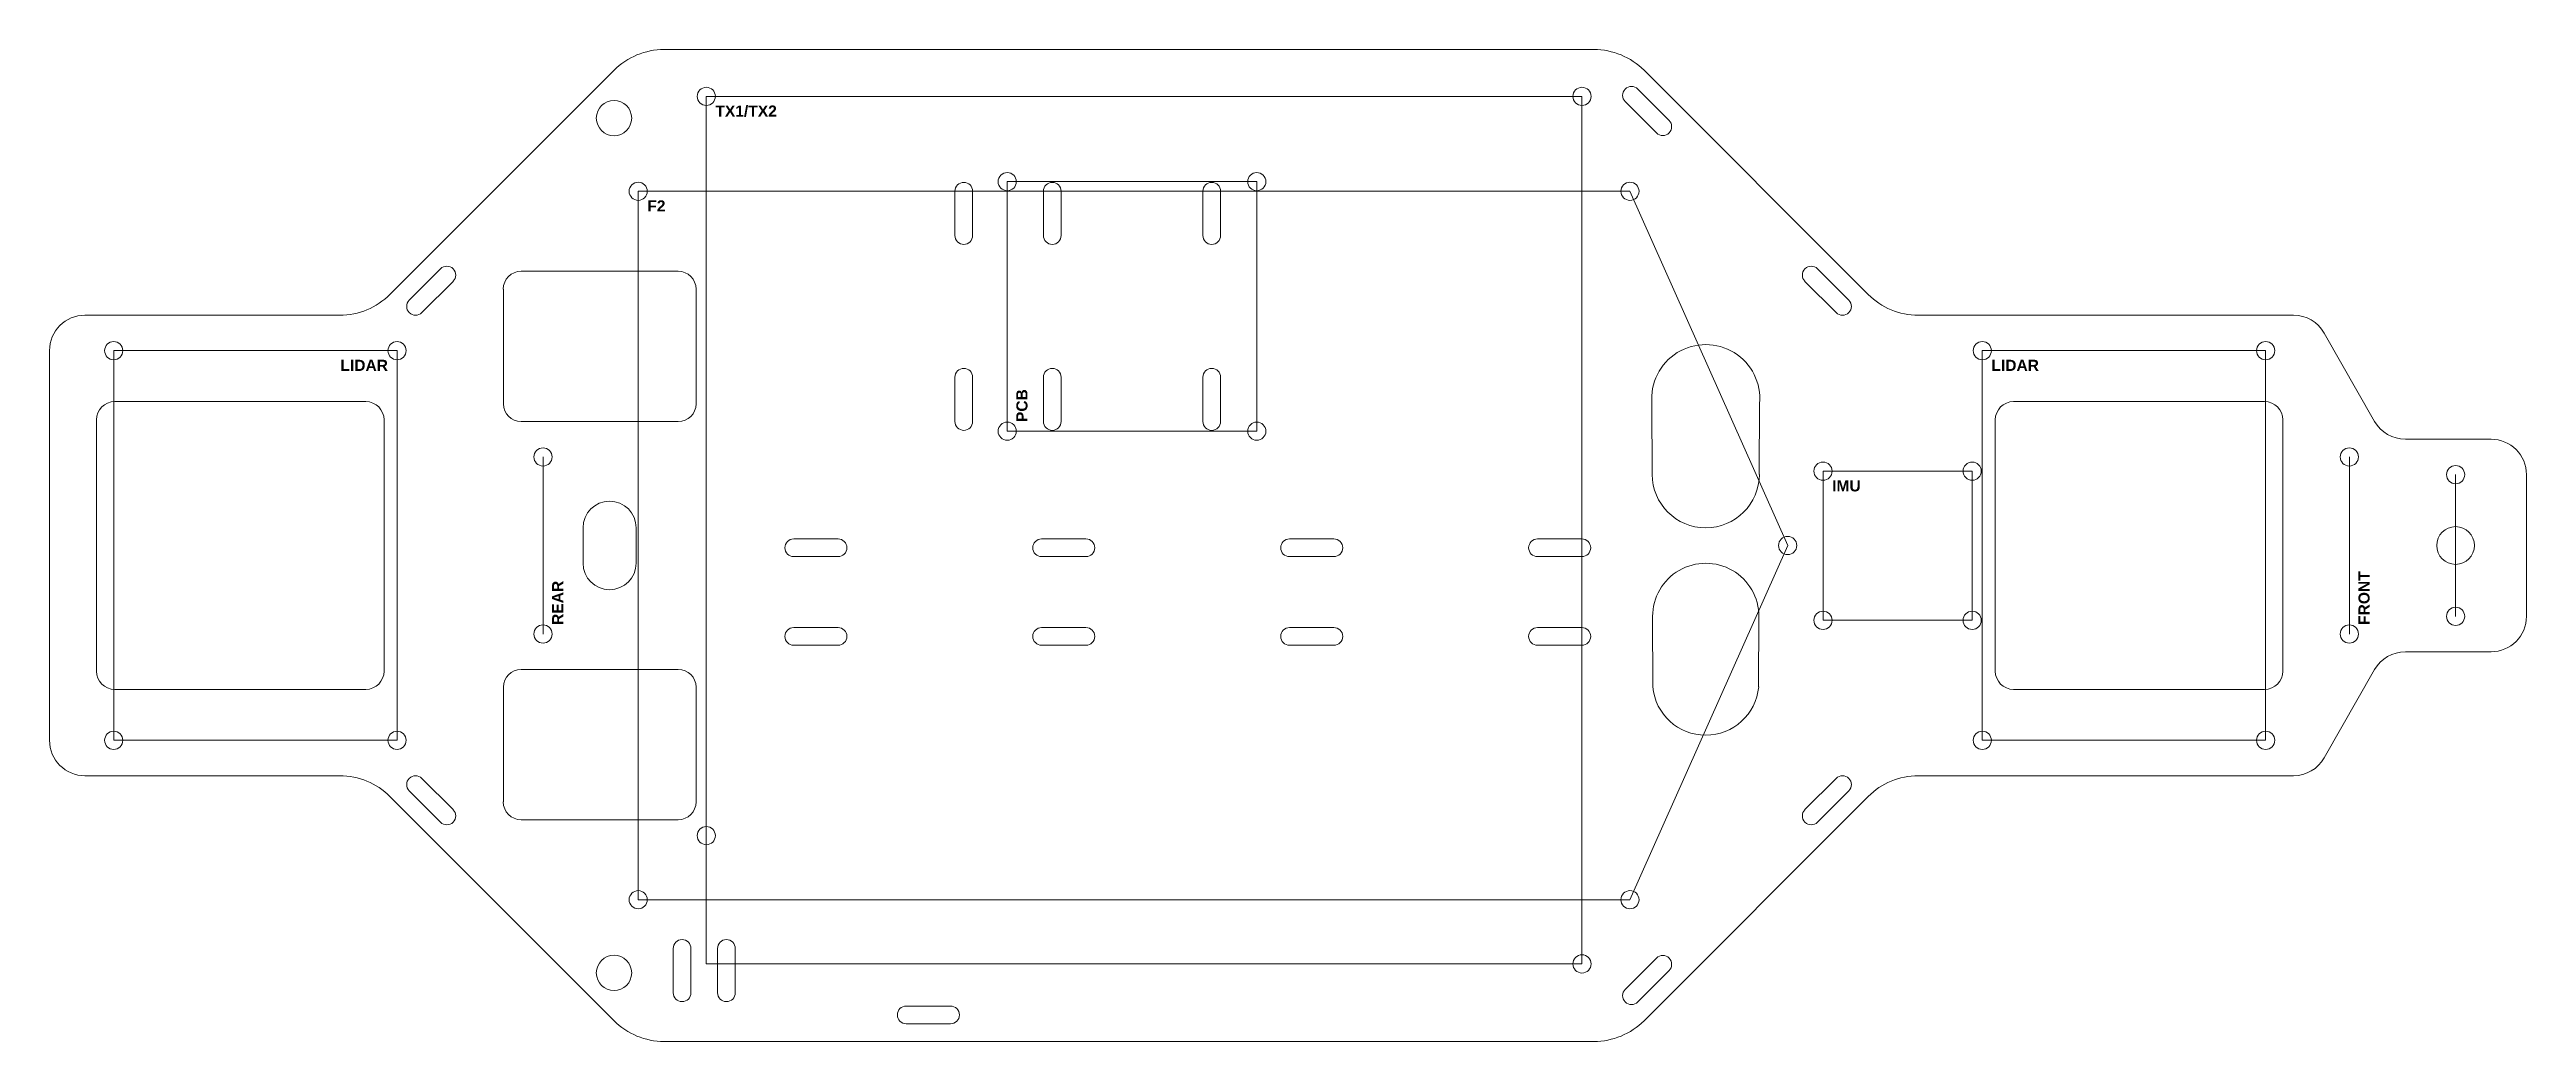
# Model space of a CAD drawing. Header units: millimetres. Extents: x 0 to 444, y 0 to 178.
import ezdxf

# ---------------------------------------------------------------- set-up
doc = ezdxf.new("R2010")
doc.units = ezdxf.units.MM
doc.layers.add('CUT', color=1, linetype='Continuous', lineweight=0)
doc.layers.add('ENGRAVE', color=5, linetype='Continuous', lineweight=0)
doc.styles.get("Standard").update_dxf_attribs({"font": 'arial.ttf'})

msp = doc.modelspace()

# ---------------------------------------------------------------- linework, layer by layer
at = {"layer": 'CUT'}
for p, q in [((110.18, 177.8), (276.89, 177.8)), ((6.35, 130.18), (52.04, 130.18)), ((0, 123.83), (0, 53.98)), ((6.35, 47.63), (52.04, 47.63)), ((110.18, 0), (276.89, 0))]:
    msp.add_line(p, q, dxfattribs=at)
at = {"layer": 'CUT', "lineweight": 0}
for p, q in [((61.02, 133.89), (101.2, 174.08)), ((326.05, 133.89), (285.87, 174.08)), ((284.74, 170.71), (290.36, 165.1)), ((288.11, 162.85), (282.5, 168.47)), ((162.32, 152.4), (162.32, 144.46)), ((165.5, 144.46), (165.5, 152.4)), ((178.2, 152.4), (178.2, 144.46)), ((181.37, 144.46), (181.37, 152.4)), ((206.77, 152.4), (206.77, 144.46)), ((209.95, 144.46), (209.95, 152.4)), ((70.11, 138.5), (64.5, 132.89)), ((112.73, 138.05), (84.53, 138.05)), ((316.96, 138.5), (322.57, 132.89)), ((66.74, 130.64), (72.35, 136.25)), ((81.36, 114.3), (81.36, 134.87)), ((115.9, 114.3), (115.9, 134.87)), ((320.33, 130.64), (314.71, 136.25)), ((402.29, 130.18), (335.03, 130.18)), ((416.84, 111.15), (407.8, 126.98)), ((162.32, 119.06), (162.32, 111.13)), ((165.5, 111.13), (165.5, 119.06)), ((178.2, 119.06), (178.2, 111.13)), ((181.37, 111.13), (181.37, 119.06)), ((206.77, 119.06), (206.77, 111.13)), ((209.95, 111.13), (209.95, 119.06)), ((8.4, 66.4), (8.4, 111.4)), ((11.69, 114.69), (56.69, 114.69)), ((59.99, 111.4), (59.99, 66.4)), ((112.73, 111.13), (84.53, 111.13)), ((287.28, 114.34), (287.32, 101.65)), ((306.53, 101.65), (306.57, 114.34)), ((348.83, 111.4), (348.83, 66.4)), ((397.12, 114.69), (352.12, 114.69)), ((400.42, 66.4), (400.42, 111.4)), ((437.72, 107.95), (422.36, 107.95)), ((444.07, 76.2), (444.07, 101.6)), ((95.65, 92.08), (95.65, 85.73)), ((105.17, 85.73), (105.17, 92.08)), ((133.42, 90.08), (141.36, 90.08)), ((177.87, 90.08), (185.81, 90.08)), ((222.32, 90.08), (230.26, 90.08)), ((266.77, 90.08), (274.71, 90.08)), ((141.36, 86.9), (133.42, 86.9)), ((185.81, 86.9), (177.87, 86.9)), ((230.26, 86.9), (222.32, 86.9)), ((274.71, 86.9), (266.77, 86.9)), ((287.4, 76.17), (287.44, 63.54)), ((306.41, 63.54), (306.45, 76.17)), ((133.42, 74.2), (141.36, 74.2)), ((177.87, 74.2), (185.81, 74.2)), ((222.32, 74.2), (230.26, 74.2)), ((266.77, 74.2), (274.71, 74.2)), ((112.73, 66.68), (84.53, 66.68)), ((141.36, 71.03), (133.42, 71.03)), ((185.81, 71.03), (177.87, 71.03)), ((230.26, 71.03), (222.32, 71.03)), ((274.71, 71.03), (266.77, 71.03)), ((407.8, 50.82), (416.84, 66.65)), ((437.72, 69.85), (422.36, 69.85)), ((56.69, 63.11), (11.69, 63.11)), ((81.36, 42.93), (81.36, 63.5)), ((115.9, 63.5), (115.9, 42.93)), ((352.12, 63.11), (397.12, 63.11)), ((70.11, 39.3), (64.5, 44.91)), ((66.74, 47.16), (72.35, 41.55)), ((320.33, 47.16), (314.71, 41.55)), ((316.96, 39.3), (322.57, 44.91)), ((402.29, 47.63), (335.03, 47.63)), ((61.02, 43.91), (101.2, 3.72)), ((326.05, 43.91), (285.87, 3.72)), ((112.73, 39.75), (84.53, 39.75)), ((111.82, 16.67), (111.82, 8.73)), ((115, 8.73), (115, 16.67)), ((119.76, 16.67), (119.76, 8.73)), ((122.94, 8.73), (122.94, 16.67)), ((288.11, 14.95), (282.5, 9.33)), ((284.74, 7.09), (290.36, 12.7)), ((161.53, 6.35), (153.59, 6.35)), ((153.59, 3.18), (161.53, 3.18))]:
    msp.add_line(p, q, dxfattribs=at)
for centre, radius in [((117.74, 169.4), 1.63), ((274.74, 169.4), 1.63), ((101.2, 165.51), 3.17), ((105.54, 152.4), 1.63), ((283.34, 152.4), 1.63), ((11.51, 123.83), 1.63), ((62.31, 123.83), 1.63), ((346.51, 123.83), 1.63), ((397.31, 123.83), 1.63), ((88.47, 104.78), 1.63), ((412.32, 104.78), 1.63), ((431.37, 101.6), 1.63), ((311.62, 88.9), 1.63), ((431.37, 88.9), 3.38), ((431.37, 76.2), 1.63), ((88.47, 73.03), 1.63), ((412.32, 73.03), 1.63), ((11.51, 53.98), 1.63), ((62.31, 53.98), 1.63), ((346.51, 53.98), 1.63), ((397.31, 53.98), 1.63), ((117.74, 36.9), 1.63), ((105.54, 25.4), 1.63), ((283.34, 25.4), 1.63), ((101.2, 12.29), 3.17), ((274.74, 13.9), 1.63)]:
    msp.add_circle(centre, radius, dxfattribs=at)
at = {"layer": 'CUT'}
for centre in [(171.7, 154.13), (216.44, 154.13), (171.7, 109.39), (216.44, 109.39), (317.96, 102.23), (344.7, 102.23), (317.96, 75.49), (344.7, 75.49)]:
    msp.add_circle(centre, 1.63, dxfattribs=at)
at = {"layer": 'CUT', "lineweight": 0}
for centre, radius, start, end in [((110.18, 165.1), 12.7, 90, 135), ((276.89, 165.1), 12.7, 45, 90), ((283.62, 169.59), 1.59, 45, 225), ((289.23, 163.98), 1.59, 225, 45), ((163.91, 152.4), 1.59, 0, 180), ((179.78, 152.4), 1.59, 0, 180), ((208.36, 152.4), 1.59, 0, 180), ((163.91, 144.46), 1.59, 180, 0), ((179.78, 144.46), 1.59, 180, 0), ((208.36, 144.46), 1.59, 180, 0), ((71.23, 137.38), 1.59, 315, 135), ((84.53, 134.87), 3.18, 90, 180), ((112.73, 134.87), 3.18, 0, 90), ((315.84, 137.38), 1.59, 45, 225), ((52.04, 142.88), 12.7, 270, 315), ((335.03, 142.88), 12.7, 225, 270), ((65.62, 131.76), 1.59, 135, 315), ((321.45, 131.76), 1.59, 225, 45), ((402.29, 123.83), 6.35, 29.7449, 90), ((296.93, 115.23), 9.69, 354.7665, 185.2335), ((163.91, 119.06), 1.59, 0, 180), ((179.78, 119.06), 1.59, 0, 180), ((208.36, 119.06), 1.59, 0, 180), ((11.69, 111.4), 3.29, 90, 180), ((56.69, 111.4), 3.29, 0, 90), ((84.53, 114.3), 3.17, 180, 270), ((112.73, 114.3), 3.18, 270, 0), ((163.91, 111.13), 1.59, 180, 0), ((179.78, 111.13), 1.59, 180, 0), ((208.36, 111.13), 1.59, 180, 0), ((352.12, 111.4), 3.29, 90, 180), ((397.12, 111.4), 3.29, 0, 90), ((422.36, 114.3), 6.35, 209.7449, 270), ((437.72, 101.6), 6.35, 0, 90), ((296.93, 101.68), 9.61, 180.1861, 359.8139), ((100.41, 92.08), 4.76, 0, 180), ((133.42, 88.49), 1.59, 90, 270), ((141.36, 88.49), 1.59, 270, 90), ((177.87, 88.49), 1.59, 90, 270), ((185.81, 88.49), 1.59, 270, 90), ((222.32, 88.49), 1.59, 90, 270), ((230.26, 88.49), 1.59, 270, 90), ((266.77, 88.49), 1.59, 90, 270), ((274.71, 88.49), 1.59, 270, 90), ((100.41, 85.73), 4.76, 180, 0), ((296.93, 76.2), 9.52, 359.8139, 180.1861), ((437.72, 76.2), 6.35, 270, 0), ((133.42, 72.61), 1.59, 90, 270), ((141.36, 72.61), 1.59, 270, 90), ((177.87, 72.61), 1.59, 90, 270), ((185.81, 72.61), 1.59, 270, 90), ((222.32, 72.61), 1.59, 90, 270), ((230.26, 72.61), 1.59, 270, 90), ((266.77, 72.61), 1.59, 90, 270), ((274.71, 72.61), 1.59, 270, 90), ((84.53, 63.5), 3.17, 90, 180), ((112.73, 63.5), 3.18, 0, 90), ((422.36, 63.5), 6.35, 90, 150.2551), ((11.69, 66.4), 3.29, 180, 270), ((56.69, 66.4), 3.29, 270, 0), ((296.93, 64.43), 9.53, 185.3225, 354.6775), ((352.12, 66.4), 3.29, 180, 270), ((397.12, 66.4), 3.29, 270, 0), ((402.29, 53.98), 6.35, 270, 330.2551), ((52.04, 34.93), 12.7, 45, 90), ((65.62, 46.04), 1.59, 45, 225), ((321.45, 46.04), 1.59, 315, 135), ((335.03, 34.93), 12.7, 90, 135), ((71.23, 40.42), 1.59, 225, 45), ((84.53, 42.93), 3.18, 180, 270), ((112.73, 42.93), 3.18, 270, 0), ((315.84, 40.42), 1.59, 135, 315), ((113.41, 16.67), 1.59, 0, 180), ((121.35, 16.67), 1.59, 0, 180), ((289.23, 13.82), 1.59, 315, 135), ((283.62, 8.21), 1.59, 135, 315), ((113.41, 8.73), 1.59, 180, 0), ((121.35, 8.73), 1.59, 180, 0), ((153.59, 4.76), 1.59, 90, 270), ((161.53, 4.76), 1.59, 270, 90), ((110.18, 12.7), 12.7, 225, 270), ((276.89, 12.7), 12.7, 270, 315)]:
    msp.add_arc(centre, radius, start, end, dxfattribs=at)
at = {"layer": 'CUT'}
for centre, start, end in [((6.35, 123.83), 90, 180), ((6.35, 53.98), 180, 270)]:
    msp.add_arc(centre, 6.35, start, end, dxfattribs=at)
at = {"layer": 'ENGRAVE', "lineweight": 0}
for p, q in [((117.74, 169.4), (117.74, 13.9)), ((274.74, 169.4), (117.74, 169.4)), ((274.74, 13.9), (274.74, 169.4)), ((105.54, 25.4), (105.54, 152.4)), ((105.54, 152.4), (283.34, 152.4)), ((283.34, 152.4), (311.62, 88.9)), ((11.51, 53.98), (11.51, 123.83)), ((11.51, 123.83), (62.31, 123.83)), ((62.31, 123.83), (62.31, 53.98)), ((346.51, 123.83), (346.51, 53.98)), ((397.31, 123.83), (346.51, 123.83)), ((397.31, 53.98), (397.31, 123.83)), ((88.47, 104.78), (88.47, 73.03)), ((412.32, 104.78), (412.32, 73.03)), ((431.37, 101.6), (431.37, 76.2)), ((311.62, 88.9), (283.34, 25.4)), ((62.31, 53.98), (11.51, 53.98)), ((346.51, 53.98), (397.31, 53.98)), ((283.34, 25.4), (105.54, 25.4)), ((117.74, 13.9), (274.74, 13.9))]:
    msp.add_line(p, q, dxfattribs=at)
at = {"layer": 'ENGRAVE'}
for p, q in [((171.7, 154.13), (216.44, 154.13)), ((171.7, 109.39), (171.7, 154.13)), ((216.44, 154.13), (216.44, 109.39)), ((216.44, 109.39), (171.7, 109.39)), ((317.96, 102.23), (344.7, 102.23)), ((317.96, 75.49), (317.96, 102.23)), ((344.7, 102.23), (344.7, 75.49)), ((344.7, 75.49), (317.96, 75.49))]:
    msp.add_line(p, q, dxfattribs=at)

# ---------------------------------------------------------------- texts
at = {"layer": 'ENGRAVE', "char_height": 2}
for s, width, heights, insert, attachment_point in [('{\\fArial|b1|i0|c0|p34;TX1/TX2}', 13.9945, [0.868], (119.37, 167.77), 1), ('{\\fArial|b1|i0|c0|p34;F2}', 11.8253, [0], (107.17, 150.77), 1), ('{\\fArial|b1|i0|c0|p34;LIDAR}', 14.0464, [0], (60.68, 122.19), 3), ('{\\fArial|b1|i0|c0|p34;LIDAR}', 14.0464, [0], (348.14, 122.19), 1), ('{\\fArial|b1|i0|c0|p34;IMU}', 8.9645, [0], (319.59, 100.6), 1)]:
    msp.add_mtext_dynamic_manual_height_columns(s, width=width, gutter_width=12.5, heights=heights, dxfattribs=dict(at, insert=insert, attachment_point=attachment_point))
at = {"layer": 'ENGRAVE', "char_height": 2, "attachment_point": 1, "rotation": 90}
for s, width, insert in [('{\\fArial|b1|i0|c0|p34;PCB}', 16.4214, (173.33, 111.02)), ('{\\fArial|b1|i0|c0|p34;REAR}', 9.6447, (90.1, 74.66)), ('{\\fArial|b1|i0|c0|p34;FRONT}', 9.6447, (413.95, 74.66))]:
    msp.add_mtext_dynamic_manual_height_columns(s, width=width, gutter_width=12.5, heights=[0], dxfattribs=dict(at, insert=insert))

doc.saveas('drawing.dxf')
